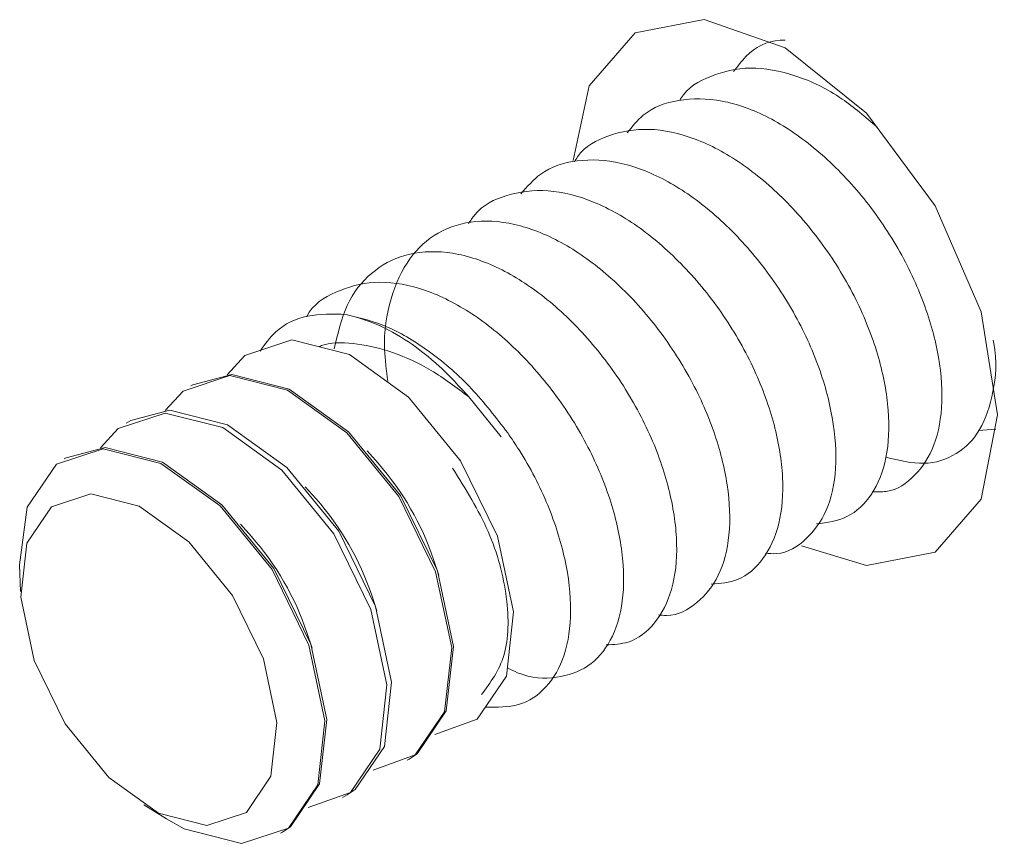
# Model space of a CAD drawing. Header units: millimetres. Extents: x 5 to 1184, y 5 to 836.
# Drawn here: x 209.58 to 216.1, y 224.26 to 229.76 of the extents above; entities that cross this region are included whole.
import ezdxf

# ---------------------------------------------------------------- set-up
doc = ezdxf.new("R2010")
doc.units = ezdxf.units.MM

msp = doc.modelspace()

# ---------------------------------------------------------------- linework, layer by layer
at = {"color": 7, "linetype": 'Continuous', "lineweight": 15}
for p, q in [((210.7376, 227.3234), (210.7254, 227.3163)), ((212.578, 227.2421), (212.793, 226.9761)), ((210.3251, 227.0852), (210.2935, 227.067)), ((216.0909, 227.0268), (215.9764, 227.0177)), ((211.9726, 226.7991), (211.9001, 226.8811)), ((209.8931, 226.8359), (209.881, 226.8289)), ((211.5601, 226.561), (211.4876, 226.643)), ((211.1281, 226.3116), (211.0556, 226.3937)), ((212.3782, 226.0529), (212.3434, 226.1567)), ((209.583, 226.1215), (209.5889, 225.9439)), ((211.9657, 225.8148), (211.9309, 225.9186)), ((211.5338, 225.5654), (211.499, 225.6692)), ((212.1676, 224.818), (212.1798, 224.8251)), ((211.7357, 224.5687), (211.7673, 224.5869)), ((210.4108, 224.5202), (210.5616, 224.4263)), ((211.3232, 224.3306), (211.3354, 224.3376))]:
    msp.add_line(p, q, dxfattribs=at)
at = {"color": 7, "linetype": 'Continuous', "lineweight": 15, "flags": 128}
for points in [[(213.2743, 228.8189), (213.3809, 229.3173), (213.6874, 229.6702), (214.1462, 229.7593), (214.6874, 229.5712)], [(214.6874, 229.5712), (215.2286, 229.1345), (215.6874, 228.5156), (215.994, 227.8088), (216.1016, 227.1217), (215.994, 226.5589), (215.6874, 226.2061), (215.2286, 226.1169), (214.7956, 226.2474)], [(212.3516, 224.9897), (212.6329, 225.0914), (212.8282, 225.379), (212.876, 225.8077), (212.7689, 226.3121), (212.5233, 226.8154), (212.1766, 227.2411), (211.7816, 227.5244), (211.3983, 227.622), (211.0851, 227.5192), (210.966, 227.3898)], [(211.9391, 224.7516), (212.2204, 224.8533), (212.4157, 225.1409), (212.4635, 225.5695), (212.3564, 226.0739), (212.1108, 226.5773), (211.7641, 227.003), (211.3691, 227.2862), (210.9858, 227.3839), (210.6727, 227.2811), (210.5536, 227.1517)], [(212.1798, 224.8251), (212.2325, 224.8603), (212.4279, 225.1479), (212.4756, 225.5766), (212.3686, 226.081), (212.123, 226.5843), (211.7763, 227.01), (211.3812, 227.2933), (210.998, 227.3909), (210.7376, 227.3234)], [(211.5072, 224.5022), (211.7884, 224.6039), (211.9838, 224.8916), (212.0315, 225.3202), (211.9245, 225.8246), (211.6789, 226.328), (211.3322, 226.7537), (210.9371, 227.0369), (210.5539, 227.1345), (210.2407, 227.0317), (210.1216, 226.9024)], [(211.7673, 224.5869), (211.82, 224.6222), (212.0154, 224.9098), (212.0631, 225.3384), (211.9561, 225.8428), (211.7105, 226.3462), (211.3638, 226.7719), (210.9687, 227.0551), (210.5855, 227.1528), (210.3251, 227.0852)], [(211.2664, 226.0898), (210.9197, 226.5155), (210.5246, 226.7988), (210.1414, 226.8964), (209.8282, 226.7936), (209.6329, 226.506), (209.583, 226.1215)], [(211.3354, 224.3376), (211.3881, 224.3728), (211.5834, 224.6604), (211.6312, 225.0891), (211.5242, 225.5935), (211.2786, 226.0968), (210.9319, 226.5225), (210.5368, 226.8058), (210.1535, 226.9034), (209.8931, 226.8359)], [(209.8869, 225.0605), (210.1781, 224.703), (210.5098, 224.4651), (210.8317, 224.3831), (211.0947, 224.4695), (211.2587, 224.711), (211.2988, 225.071), (211.2089, 225.4946), (211.0027, 225.9173), (210.7115, 226.2748), (210.3798, 226.5127), (210.0579, 226.5947), (209.7949, 226.5083), (209.6309, 226.2668), (209.5907, 225.9068), (209.6806, 225.4832), (209.8869, 225.0605)], [(210.5616, 224.4263), (210.6795, 224.3607), (211.0628, 224.263), (211.3759, 224.3658), (211.5713, 224.6534), (211.619, 225.0821), (211.512, 225.5865), (211.2664, 226.0898)]]:
    msp.add_lwpolyline(points, dxfattribs=at)
at = {"color": 7, "linetype": 'Continuous', "lineweight": 15}
for centre in [(210.5578, 225.5542), (210.1453, 225.316), (209.7134, 225.0667)]:
    msp.add_arc(centre, 1.8845, 18.64685, 41.34751, dxfattribs=at)
for points, knots in [([(214.3426, 229.412), (214.3689, 229.4469), (214.4488, 229.5526), (214.5728, 229.6212), (214.6761, 229.6224), (214.6871, 229.6225)], [0, 0, 0, 0, 0.305202, 0.925847, 1, 1, 1, 1]), ([(213.9841, 229.2196), (213.986, 229.223), (214.0329, 229.3064), (214.1895, 229.3917), (214.448, 229.4558), (214.7531, 229.3988), (215.0463, 229.2606), (215.2213, 229.1092), (215.2977, 229.0431)], [0, 0, 0, 0, 0.008529, 0.210508, 0.41997, 0.632411, 0.839614, 1, 1, 1, 1]), ([(213.634, 229.0032), (213.6676, 229.0454), (213.7566, 229.1574), (213.9738, 229.2354), (214.2615, 229.2342), (214.5744, 229.1218), (214.8823, 228.9153), (215.1713, 228.6305), (215.4204, 228.2854), (215.6049, 227.9136), (215.7137, 227.5424), (215.7447, 227.1995), (215.6926, 226.9098), (215.5601, 226.7092), (215.4112, 226.6049), (215.2991, 226.6078), (215.2673, 226.6086)], [0, 0, 0, 0, 0.046013, 0.122117, 0.200725, 0.278803, 0.353844, 0.430812, 0.509551, 0.587017, 0.661875, 0.739598, 0.818307, 0.894955, 0.970192, 1, 1, 1, 1]), ([(213.2815, 228.8097), (213.2884, 228.8211), (213.342, 228.9106), (213.5087, 228.996), (213.7738, 229.0465), (214.0817, 228.9795), (214.3937, 228.8137), (214.693, 228.5613), (214.963, 228.2401), (215.1785, 227.8759), (215.3213, 227.5012), (215.3875, 227.1426), (215.3723, 226.8252), (215.2745, 226.583), (215.1128, 226.425), (214.9661, 226.4044), (214.895, 226.3944)], [0, 0, 0, 0, 0.010878, 0.085422, 0.162937, 0.241208, 0.317196, 0.392255, 0.470227, 0.548255, 0.623426, 0.699277, 0.777519, 0.855123, 0.92972, 1, 1, 1, 1]), ([(212.9248, 228.5959), (212.9662, 228.644), (213.0656, 228.7595), (213.2969, 228.8326), (213.5891, 228.8185), (213.9025, 228.6948), (214.2089, 228.4786), (214.4947, 228.1861), (214.7376, 227.8361), (214.9139, 227.4631), (215.0141, 227.0937), (215.0359, 226.7555), (214.9746, 226.4739), (214.8337, 226.2841), (214.6864, 226.1898), (214.5796, 226.1968), (214.5545, 226.1985)], [0, 0, 0, 0, 0.054571, 0.130897, 0.209398, 0.287033, 0.361739, 0.438901, 0.517458, 0.594376, 0.669171, 0.746981, 0.825433, 0.90149, 0.976861, 1, 1, 1, 1]), ([(212.5755, 228.3968), (212.5884, 228.417), (212.6501, 228.5135), (212.8287, 228.5988), (213.1002, 228.6361), (213.4098, 228.5575), (213.7211, 228.381), (214.0181, 228.1202), (214.2834, 227.7923), (214.4912, 227.4256), (214.6255, 227.0513), (214.6829, 226.6962), (214.6583, 226.3852), (214.5515, 226.1533), (214.3924, 226.0108), (214.2548, 225.9978), (214.1939, 225.992)], [0, 0, 0, 0, 0.019879, 0.094764, 0.172679, 0.251017, 0.326761, 0.402323, 0.480603, 0.558616, 0.633629, 0.710041, 0.788512, 0.866002, 0.940635, 1, 1, 1, 1]), ([(212.0382, 227.348), (212.0284, 227.4189), (212.0009, 227.6189), (212.0485, 227.9068), (212.1714, 228.1754), (212.3661, 228.3518), (212.6194, 228.4301), (212.9173, 228.4009), (213.2304, 228.2668), (213.5353, 228.0409), (213.8176, 227.7409), (214.0539, 227.3865), (214.2219, 227.0127), (214.3135, 226.6454), (214.3259, 226.3123), (214.2556, 226.039), (214.1064, 225.8604), (213.9612, 225.7754), (213.8602, 225.7857), (213.8422, 225.7875)], [0, 0, 0, 0, 0.035465, 0.100089, 0.164314, 0.22604, 0.289282, 0.354021, 0.417756, 0.479303, 0.543175, 0.607899, 0.670968, 0.7328, 0.797116, 0.861692, 0.924055, 0.986478, 1, 1, 1, 1]), ([(211.6807, 227.5631), (211.7043, 227.6645), (211.7519, 227.8694), (211.9197, 228.0804), (212.1464, 228.2042), (212.4278, 228.2234), (212.7377, 228.1345), (213.0484, 227.9473), (213.3429, 227.6782), (213.603, 227.344), (213.8031, 226.9753), (213.9287, 226.6016), (213.9772, 226.2504), (213.9432, 225.9462), (213.8276, 225.7248), (213.6722, 225.5968), (213.5441, 225.5901), (213.4939, 225.5875)], [0, 0, 0, 0, 0.066696, 0.134734, 0.201849, 0.27159, 0.34142, 0.408719, 0.476533, 0.546525, 0.615987, 0.682751, 0.751335, 0.821431, 0.89033, 0.956978, 1, 1, 1, 1]), ([(211.4956, 227.7767), (211.496, 227.7776), (211.5392, 227.8609), (211.6901, 227.951), (211.9425, 228.0259), (212.2456, 227.9822), (212.5582, 227.8376), (212.8615, 227.6023), (213.1399, 227.295), (213.3694, 226.9368), (213.5289, 226.5623), (213.6119, 226.1977), (213.6151, 225.8692), (213.535, 225.6075), (213.3807, 225.43), (213.1659, 225.3591), (212.9771, 225.3626), (212.8619, 225.4218), (212.8411, 225.4325)], [0, 0, 0, 0, 0.000697, 0.068987, 0.139461, 0.211258, 0.281603, 0.34994, 0.42102, 0.492731, 0.562293, 0.631133, 0.702615, 0.77409, 0.842915, 0.912496, 0.98421, 1, 1, 1, 1]), ([(211.1863, 227.5476), (211.2189, 227.5932), (211.3002, 227.7071), (211.4968, 227.7988), (211.6715, 227.7944), (211.7593, 227.7923)], [0, 0, 0, 0, 0.249617, 0.623129, 1, 1, 1, 1]), ([(212.8371, 227.0016), (212.7592, 227.1034), (212.6033, 227.307), (212.3269, 227.5463), (212.0385, 227.7232), (211.8524, 227.7692), (211.7593, 227.7923)], [0, 0, 0, 0, 0.250002, 0.5, 0.750002, 1, 1, 1, 1]), ([(212.578, 227.2421), (212.5137, 227.3125), (212.3852, 227.4534), (212.1759, 227.6152), (211.9636, 227.7367), (211.8275, 227.7738), (211.7594, 227.7923)], [0, 0, 0, 0, 0.250021, 0.500043, 0.750068, 1, 1, 1, 1]), ([(212.578, 227.2421), (212.4952, 227.3043), (212.3318, 227.4272), (212.0772, 227.5457), (211.8366, 227.6), (211.6679, 227.6089), (211.5909, 227.5821), (211.5793, 227.5781)], [0, 0, 0, 0, 0.249858, 0.493074, 0.729657, 0.95961, 1, 1, 1, 1]), ([(216.0732, 227.6196), (216.0745, 227.6132), (216.1019, 227.4847), (216.0796, 227.2688), (215.9984, 227.0119), (215.8345, 226.8484), (215.6198, 226.7763), (215.4451, 226.8183), (215.3583, 226.8392)], [0, 0, 0, 0, 0.010615, 0.212692, 0.413968, 0.607467, 0.804829, 1, 1, 1, 1]), ([(212.8372, 227.0016), (212.8626, 226.9641), (212.9669, 226.8105), (213.1137, 226.5245), (213.231, 226.1524), (213.2705, 225.805), (213.2269, 225.5088), (213.1036, 225.2955), (212.9224, 225.1697), (212.7676, 225.1719), (212.6927, 225.173)], [0, 0, 0, 0, 0.045232, 0.18503, 0.319621, 0.458794, 0.600349, 0.738823, 0.873669, 1, 1, 1, 1]), ([(212.4697, 226.7662), (212.5567, 226.6267), (212.7319, 226.3455), (212.8488, 225.8945), (212.8404, 225.4931), (212.7218, 225.3355), (212.662, 225.2561)], [0, 0, 0, 0, 0.24419, 0.492252, 0.744188, 1, 1, 1, 1])]:
    msp.add_open_spline(points, degree=3, knots=knots, dxfattribs=at)

doc.saveas('drawing.dxf')
